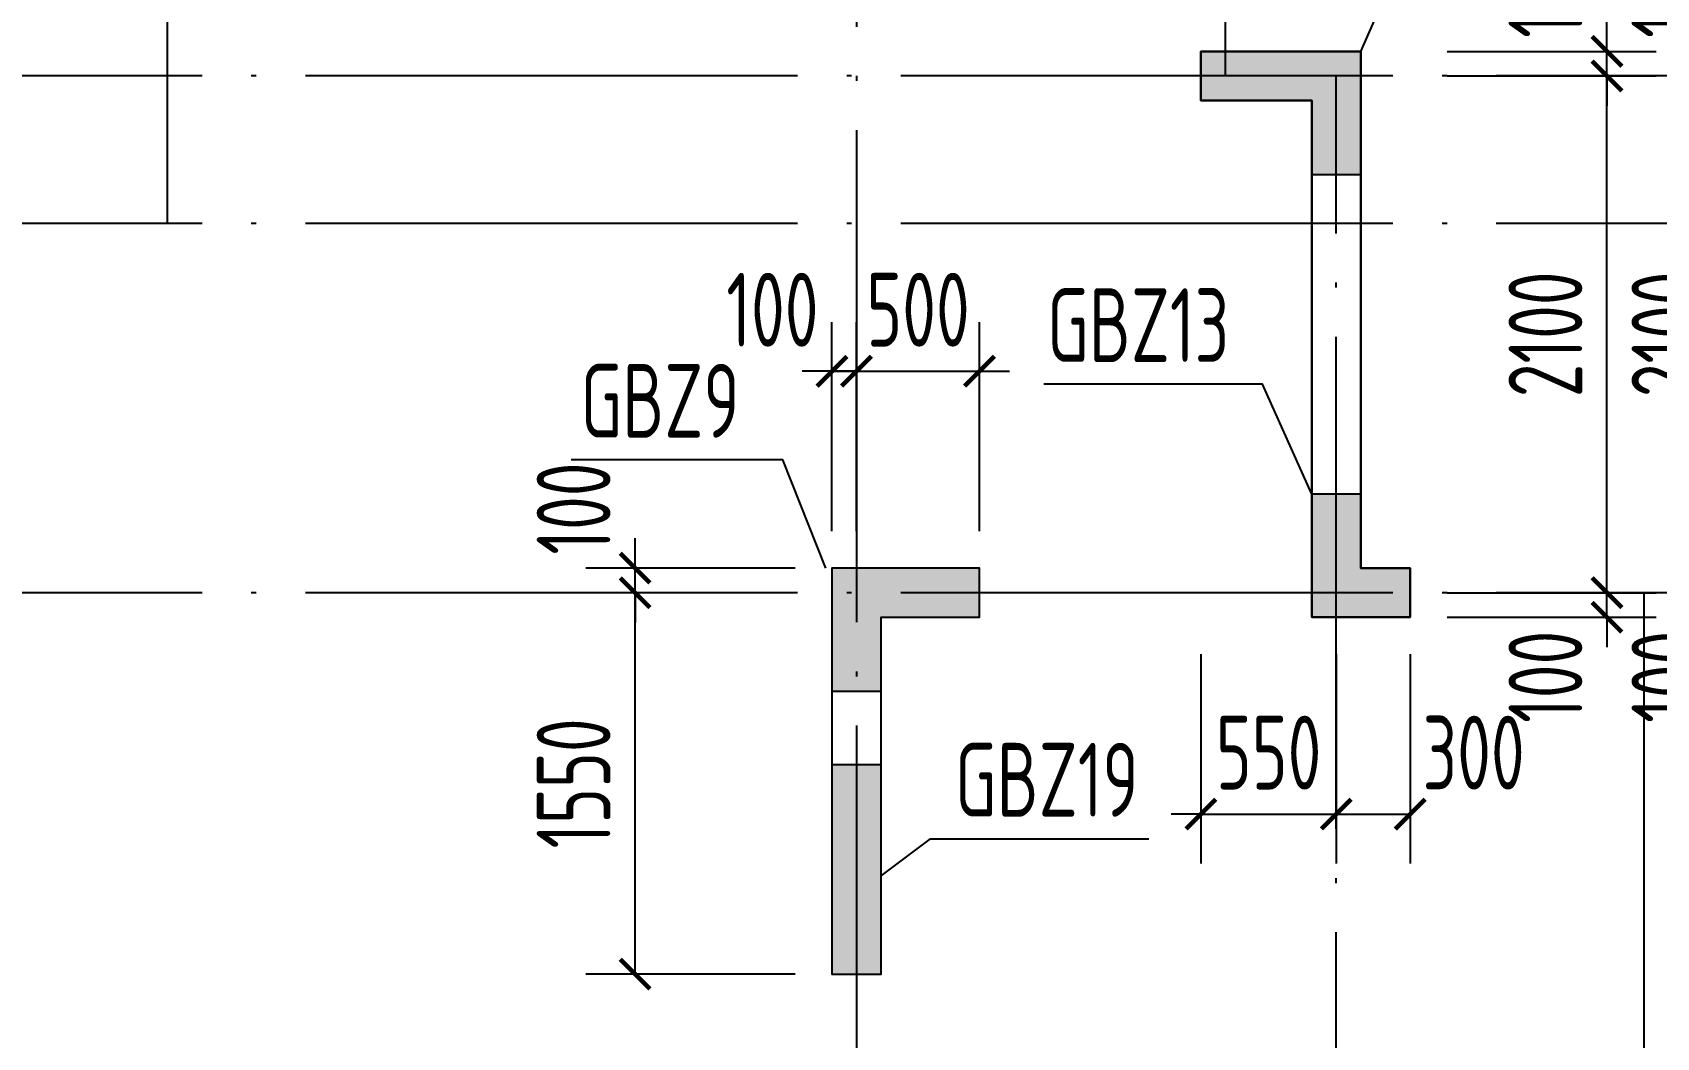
# Model space of a CAD drawing. Extents: x -461650 to 361314, y 245336 to 769729.
# Drawn here: x -94719 to -88118, y 714231 to 718316 of the extents above; entities that cross this region are included whole.
import ezdxf
from ezdxf.enums import TextEntityAlignment as Align

# ---------------------------------------------------------------- set-up
doc = ezdxf.new("R2010")
doc.units = 0
doc.header["$LTSCALE"] = 1000
doc.linetypes.add('DOTE', pattern=[2.42, 2, -0.2, 0.02, -0.2])
doc.layers.get('0').update_dxf_attribs({"linetype": 'CONTINUOUS'})
doc.layers.get('DEFPOINTS').update_dxf_attribs({"linetype": 'CONTINUOUS'})
for name, color, linetype in [('A-DOTE', 10, 'DOTE'), ('COLU_DE_TEXT', 7, 'CONTINUOUS'), ('LABEL', 1, 'CONTINUOUS'), ('S-Q墙实线', 6, 'CONTINUOUS'), ('S-Q墙标注', 3, 'CONTINUOUS'), ('S-X详图填充', 252, 'CONTINUOUS'), ('S-X详图实线', 4, 'CONTINUOUS')]:
    doc.layers.add(name, color=color, linetype=linetype)
doc.styles.add('TSSD_REIN', font='tssdeng.shx', dxfattribs={"width": 0.7, "height": 300, "bigfont": 'tssdchn.shx'})
doc.styles.add('结构文字', font='zstxt.shx', dxfattribs={"width": 0.7, "bigfont": 'zshz.shx'})
doc.dimstyles.new('STRUCK', dxfattribs={"dimtxt": 400, "dimasz": 121, "dimexe": 200, "dimexo": 150, "dimgap": 115, "dimtad": 1, "dimdec": 0, "dimdsep": 46, "dimtxsty": '结构文字', "dimblk": 'ARCHTICK', "dimcen": 400, "dimclrd": 3, "dimclre": 3, "dimclrt": 7, "dimadec": 0, "dimazin": 0, "dimtfac": 1, "dimtdec": 0, "dimtix": 1, "dimtmove": 2, "dimatfit": 3, "dimldrblk": '_DIMX', "dimfxl": 0, "dimtolj": 1, "dimtzin": 0, "dimarcsym": 0})

# ---------------------------------------------------------------- blocks, each defined once
blk = doc.blocks.new('20210726.16350016')
at = {"layer": 'A-DOTE'}
for p, q in [((36100, 10900), (36100, 21100)), ((38900.2, 13700), (38900, 3600)), ((40400, 11500), (40400, 13100)), ((55600, 11500), (3600, 11500)), ((40850, 3600), (40850, 11500)), ((55600, 10900), (3600, 10900)), ((55600, 9400), (3600, 9400)), ((42100, 9400), (42100, 3600))]:
    blk.add_line(p, q, dxfattribs=at)
blk = doc.blocks.new('_ArchTick')
at = {"color": 0, "linetype": 'ByBlock', "const_width": 0.15}
blk.add_lwpolyline([(-0.5, -0.5), (0.5, 0.5)], dxfattribs=at)
blk = doc.blocks.new('*D1889')
at = {"layer": 'DEFPOINTS', "color": 0}
for p in [(-89969.6, 715939.3), (-89419.5, 715939.3), (-89419.5, 715139.3)]:
    blk.add_point(p, dxfattribs=at)
at = {"layer": 'S-Q墙标注', "color": 3, "lineweight": -2}
for p, q in [((-89969.6, 715789.3), (-89969.6, 714939.3)), ((-89419.5, 715789.3), (-89419.5, 714939.3)), ((-89969.6, 715139.3), (-90090.6, 715139.3)), ((-89969.6, 715139.3), (-89419.5, 715139.3)), ((-89419.5, 715139.3), (-89298.5, 715139.3))]:
    blk.add_line(p, q, dxfattribs=at)
at = {"layer": 'S-Q墙标注', "color": 3, "lineweight": -2, "xscale": 121, "yscale": 121, "zscale": 121}
blk.add_blockref('_ArchTick', (-89969.6, 715139.3), dxfattribs=at)
at = {"layer": 'S-Q墙标注', "color": 3, "lineweight": -2, "xscale": 121, "yscale": 121, "zscale": 121, "rotation": 180}
blk.add_blockref('_ArchTick', (-89419.5, 715139.3), dxfattribs=at)
at = {"layer": 'S-Q墙标注', "color": 7, "insert": (-89694.5, 715389.3), "char_height": 300, "attachment_point": 5, "style": 'TSSD_REIN'}
blk.add_mtext('\\A1;550', dxfattribs=at)
blk = doc.blocks.new('_DIMX')
blk.add_line((-150, 0), (150, 0))
at = {"const_width": 50}
blk.add_lwpolyline([(-70, -70), (70, 70)], dxfattribs=at)
blk = doc.blocks.new('*D1890')
at = {"layer": 'DEFPOINTS', "color": 0}
for p in [(-89419.5, 715939.3), (-89119.5, 715939.3), (-89119.5, 715139.3)]:
    blk.add_point(p, dxfattribs=at)
at = {"layer": 'S-Q墙标注', "color": 3, "lineweight": -2}
for p, q in [((-89419.5, 715789.3), (-89419.5, 714939.3)), ((-89119.5, 715789.3), (-89119.5, 714939.3)), ((-89419.5, 715139.3), (-89119.5, 715139.3))]:
    blk.add_line(p, q, dxfattribs=at)
at = {"layer": 'S-Q墙标注', "color": 3, "lineweight": -2, "xscale": 121, "yscale": 121, "zscale": 121, "rotation": 180}
blk.add_blockref('_ArchTick', (-89419.5, 715139.3), dxfattribs=at)
at = {"layer": 'S-Q墙标注', "color": 3, "lineweight": -2, "xscale": 121, "yscale": 121, "zscale": 121}
blk.add_blockref('_ArchTick', (-89119.5, 715139.3), dxfattribs=at)
at = {"layer": 'S-Q墙标注', "color": 7, "insert": (-88861.4, 715389.3), "char_height": 300, "attachment_point": 5, "style": 'TSSD_REIN'}
blk.add_mtext('\\A1;300', dxfattribs=at)
blk = doc.blocks.new('*D1730')
at = {"layer": 'DEFPOINTS', "color": 0}
for p in [(-92269.5, 716039.3), (-91469.5, 716039.3), (-91469.4, 714489.1)]:
    blk.add_point(p, dxfattribs=at)
at = {"layer": 'S-Q墙标注', "color": 3, "lineweight": -2}
for p, q in [((-91619.5, 716039.3), (-92469.5, 716039.3)), ((-92269.5, 714489.1), (-92269.5, 716039.3)), ((-91619.4, 714489.1), (-92469.5, 714489.1))]:
    blk.add_line(p, q, dxfattribs=at)
at = {"layer": 'S-Q墙标注', "color": 3, "lineweight": -2, "xscale": 121, "yscale": 121, "zscale": 121}
for p, rotation in [((-92269.5, 716039.3), 90), ((-92269.5, 714489.1), 270)]:
    blk.add_blockref('_ArchTick', p, dxfattribs=dict(at, rotation=rotation))
at = {"layer": 'S-Q墙标注', "color": 7, "insert": (-92519.5, 715264.2), "char_height": 300, "attachment_point": 5, "rotation": 90, "style": 'TSSD_REIN'}
blk.add_mtext('\\A1;1550', dxfattribs=at)
blk = doc.blocks.new('*D1731')
at = {"layer": 'DEFPOINTS', "color": 0}
for p in [(-92269.5, 716139.3), (-91469.5, 716139.3), (-91469.5, 716039.3)]:
    blk.add_point(p, dxfattribs=at)
at = {"layer": 'S-Q墙标注', "color": 3, "lineweight": -2}
for p, q in [((-92269.5, 716139.3), (-92269.5, 716260.3)), ((-91619.5, 716139.3), (-92469.5, 716139.3)), ((-92269.5, 716039.3), (-92269.5, 716139.3)), ((-91619.5, 716039.3), (-92469.5, 716039.3)), ((-92269.5, 716039.3), (-92269.5, 715918.3))]:
    blk.add_line(p, q, dxfattribs=at)
at = {"layer": 'S-Q墙标注', "color": 3, "lineweight": -2, "xscale": 121, "yscale": 121, "zscale": 121}
for p, rotation in [((-92269.5, 716139.3), 270), ((-92269.5, 716039.3), 90)]:
    blk.add_blockref('_ArchTick', p, dxfattribs=dict(at, rotation=rotation))
at = {"layer": 'S-Q墙标注', "color": 7, "insert": (-92519.5, 716381.2), "char_height": 300, "attachment_point": 5, "rotation": 90, "style": 'TSSD_REIN'}
blk.add_mtext('\\A1;100', dxfattribs=at)
blk = doc.blocks.new('*D1732')
at = {"layer": 'DEFPOINTS', "color": 0}
for p in [(-91369.4, 716939.3), (-91469.4, 716139.3), (-91369.4, 716139.3)]:
    blk.add_point(p, dxfattribs=at)
at = {"layer": 'S-Q墙标注', "color": 3, "lineweight": -2}
for p, q in [((-91469.4, 716289.3), (-91469.4, 717139.3)), ((-91369.4, 716289.3), (-91369.4, 717139.3)), ((-91469.4, 716939.3), (-91590.4, 716939.3)), ((-91469.4, 716939.3), (-91369.4, 716939.3)), ((-91369.4, 716939.3), (-91248.4, 716939.3))]:
    blk.add_line(p, q, dxfattribs=at)
at = {"layer": 'S-Q墙标注', "color": 3, "lineweight": -2, "xscale": 121, "yscale": 121, "zscale": 121}
blk.add_blockref('_ArchTick', (-91469.4, 716939.3), dxfattribs=at)
at = {"layer": 'S-Q墙标注', "color": 3, "lineweight": -2, "xscale": 121, "yscale": 121, "zscale": 121, "rotation": 180}
blk.add_blockref('_ArchTick', (-91369.4, 716939.3), dxfattribs=at)
at = {"layer": 'S-Q墙标注', "color": 7, "insert": (-91711.3, 717189.3), "char_height": 300, "attachment_point": 5, "style": 'TSSD_REIN'}
blk.add_mtext('\\A1;100', dxfattribs=at)
blk = doc.blocks.new('*D1733')
at = {"layer": 'DEFPOINTS', "color": 0}
for p in [(-90869.4, 716939.3), (-91369.4, 716139.3), (-90869.4, 716139.3)]:
    blk.add_point(p, dxfattribs=at)
at = {"layer": 'S-Q墙标注', "color": 3, "lineweight": -2}
for p, q in [((-91369.4, 716289.3), (-91369.4, 717139.3)), ((-90869.4, 716289.3), (-90869.4, 717139.3)), ((-91369.4, 716939.3), (-91490.4, 716939.3)), ((-91369.4, 716939.3), (-90869.4, 716939.3)), ((-90869.4, 716939.3), (-90748.4, 716939.3))]:
    blk.add_line(p, q, dxfattribs=at)
at = {"layer": 'S-Q墙标注', "color": 3, "lineweight": -2, "xscale": 121, "yscale": 121, "zscale": 121}
blk.add_blockref('_ArchTick', (-91369.4, 716939.3), dxfattribs=at)
at = {"layer": 'S-Q墙标注', "color": 3, "lineweight": -2, "xscale": 121, "yscale": 121, "zscale": 121, "rotation": 180}
blk.add_blockref('_ArchTick', (-90869.4, 716939.3), dxfattribs=at)
at = {"layer": 'S-Q墙标注', "color": 7, "insert": (-91119.4, 717189.3), "char_height": 300, "attachment_point": 5, "style": 'TSSD_REIN'}
blk.add_mtext('\\A1;500', dxfattribs=at)
blk = doc.blocks.new('*D1744')
at = {"layer": 'DEFPOINTS', "color": 0}
for p in [(-89119.5, 716039.3), (-88319.5, 716039.3), (-89119.5, 715939.3)]:
    blk.add_point(p, dxfattribs=at)
at = {"layer": 'S-Q墙标注', "color": 3, "lineweight": -2}
for p, q in [((-88319.5, 716039.3), (-88319.5, 716160.3)), ((-88969.5, 716039.3), (-88119.5, 716039.3)), ((-88319.5, 715939.3), (-88319.5, 716039.3)), ((-88969.5, 715939.3), (-88119.5, 715939.3)), ((-88319.5, 715939.3), (-88319.5, 715818.3))]:
    blk.add_line(p, q, dxfattribs=at)
at = {"layer": 'S-Q墙标注', "color": 3, "lineweight": -2, "xscale": 121, "yscale": 121, "zscale": 121}
for p, rotation in [((-88319.5, 716039.3), 270), ((-88319.5, 715939.3), 90)]:
    blk.add_blockref('_ArchTick', p, dxfattribs=dict(at, rotation=rotation))
at = {"layer": 'S-Q墙标注', "color": 7, "insert": (-88569.5, 715697.4), "char_height": 300, "attachment_point": 5, "rotation": 90, "style": 'TSSD_REIN'}
blk.add_mtext('\\A1;100', dxfattribs=at)
blk = doc.blocks.new('*D1745')
at = {"layer": 'DEFPOINTS', "color": 0}
for p in [(-89119.5, 718139.3), (-88319.5, 718139.3), (-89119.5, 716039.3)]:
    blk.add_point(p, dxfattribs=at)
at = {"layer": 'S-Q墙标注', "color": 3, "lineweight": -2}
for p, q in [((-88969.5, 718139.3), (-88119.5, 718139.3)), ((-88319.5, 716039.3), (-88319.5, 718139.3)), ((-88969.5, 716039.3), (-88119.5, 716039.3))]:
    blk.add_line(p, q, dxfattribs=at)
at = {"layer": 'S-Q墙标注', "color": 3, "lineweight": -2, "xscale": 121, "yscale": 121, "zscale": 121}
for p, rotation in [((-88319.5, 718139.3), 90), ((-88319.5, 716039.3), 270)]:
    blk.add_blockref('_ArchTick', p, dxfattribs=dict(at, rotation=rotation))
at = {"layer": 'S-Q墙标注', "color": 7, "insert": (-88569.5, 717089.3), "char_height": 300, "attachment_point": 5, "rotation": 90, "style": 'TSSD_REIN'}
blk.add_mtext('\\A1;2100', dxfattribs=at)
blk = doc.blocks.new('*D1746')
at = {"layer": 'DEFPOINTS', "color": 0}
for p in [(-89119.5, 718239.3), (-88319.5, 718239.3), (-89119.5, 718139.3)]:
    blk.add_point(p, dxfattribs=at)
at = {"layer": 'S-Q墙标注', "color": 3, "lineweight": -2}
for p, q in [((-88319.5, 718239.3), (-88319.5, 718360.3)), ((-88969.5, 718239.3), (-88119.5, 718239.3)), ((-88319.5, 718139.3), (-88319.5, 718239.3)), ((-88969.5, 718139.3), (-88119.5, 718139.3)), ((-88319.5, 718139.3), (-88319.5, 718018.3))]:
    blk.add_line(p, q, dxfattribs=at)
at = {"layer": 'S-Q墙标注', "color": 3, "lineweight": -2, "xscale": 121, "yscale": 121, "zscale": 121}
for p, rotation in [((-88319.5, 718239.3), 270), ((-88319.5, 718139.3), 90)]:
    blk.add_blockref('_ArchTick', p, dxfattribs=dict(at, rotation=rotation))
at = {"layer": 'S-Q墙标注', "color": 7, "insert": (-88569.5, 718481.3), "char_height": 300, "attachment_point": 5, "rotation": 90, "style": 'TSSD_REIN'}
blk.add_mtext('\\A1;100', dxfattribs=at)
blk = doc.blocks.new('*D1747')
at = {"layer": 'DEFPOINTS', "color": 0}
for p in [(-87819.5, 716039.3), (-87019.5, 716039.3), (-87019.5, 715939.3)]:
    blk.add_point(p, dxfattribs=at)
at = {"layer": 'S-Q墙标注', "color": 3, "lineweight": -2}
for p, q in [((-87819.5, 716039.3), (-87819.5, 716160.3)), ((-87169.5, 716039.3), (-88019.5, 716039.3)), ((-87819.5, 715939.3), (-87819.5, 716039.3)), ((-87169.5, 715939.3), (-88019.5, 715939.3)), ((-87819.5, 715939.3), (-87819.5, 715818.3))]:
    blk.add_line(p, q, dxfattribs=at)
at = {"layer": 'S-Q墙标注', "color": 3, "lineweight": -2, "xscale": 121, "yscale": 121, "zscale": 121}
for p, rotation in [((-87819.5, 716039.3), 270), ((-87819.5, 715939.3), 90)]:
    blk.add_blockref('_ArchTick', p, dxfattribs=dict(at, rotation=rotation))
at = {"layer": 'S-Q墙标注', "color": 7, "insert": (-88069.5, 715697.4), "char_height": 300, "attachment_point": 5, "rotation": 90, "style": 'TSSD_REIN'}
blk.add_mtext('\\A1;100', dxfattribs=at)
blk = doc.blocks.new('*D1748')
at = {"layer": 'DEFPOINTS', "color": 0}
for p in [(-87819.5, 718139.3), (-87019.5, 718139.3), (-87019.5, 716039.3)]:
    blk.add_point(p, dxfattribs=at)
at = {"layer": 'S-Q墙标注', "color": 3, "lineweight": -2}
for p, q in [((-87169.5, 718139.3), (-88019.5, 718139.3)), ((-87819.5, 716039.3), (-87819.5, 718139.3)), ((-87169.5, 716039.3), (-88019.5, 716039.3))]:
    blk.add_line(p, q, dxfattribs=at)
at = {"layer": 'S-Q墙标注', "color": 3, "lineweight": -2, "xscale": 121, "yscale": 121, "zscale": 121}
for p, rotation in [((-87819.5, 718139.3), 90), ((-87819.5, 716039.3), 270)]:
    blk.add_blockref('_ArchTick', p, dxfattribs=dict(at, rotation=rotation))
at = {"layer": 'S-Q墙标注', "color": 7, "insert": (-88069.5, 717089.3), "char_height": 300, "attachment_point": 5, "rotation": 90, "style": 'TSSD_REIN'}
blk.add_mtext('\\A1;2100', dxfattribs=at)
blk = doc.blocks.new('*D1749')
at = {"layer": 'DEFPOINTS', "color": 0}
for p in [(-87819.5, 718239.3), (-87019.5, 718239.3), (-87019.5, 718139.3)]:
    blk.add_point(p, dxfattribs=at)
at = {"layer": 'S-Q墙标注', "color": 3, "lineweight": -2}
for p, q in [((-87819.5, 718239.3), (-87819.5, 718360.3)), ((-87169.5, 718239.3), (-88019.5, 718239.3)), ((-87819.5, 718139.3), (-87819.5, 718239.3)), ((-87169.5, 718139.3), (-88019.5, 718139.3)), ((-87819.5, 718139.3), (-87819.5, 718018.3))]:
    blk.add_line(p, q, dxfattribs=at)
at = {"layer": 'S-Q墙标注', "color": 3, "lineweight": -2, "xscale": 121, "yscale": 121, "zscale": 121}
for p, rotation in [((-87819.5, 718239.3), 270), ((-87819.5, 718139.3), 90)]:
    blk.add_blockref('_ArchTick', p, dxfattribs=dict(at, rotation=rotation))
at = {"layer": 'S-Q墙标注', "color": 7, "insert": (-88069.5, 718481.3), "char_height": 300, "attachment_point": 5, "rotation": 90, "style": 'TSSD_REIN'}
blk.add_mtext('\\A1;100', dxfattribs=at)

msp = doc.modelspace()

# ---------------------------------------------------------------- hatches: boundary and pattern name
at = {"layer": 'S-X详图填充'}
h = msp.add_hatch(color=256, dxfattribs=at)
h.dxf.hatch_style = 1
h.paths.add_polyline_path([(-89519.51, 717739.36), (-89319.51, 717739.36), (-89319.51, 718239.36), (-89969.51, 718239.36), (-89969.51, 718039.36), (-89519.51, 718039.36)])
h = msp.add_hatch(color=256, dxfattribs=at)
h.dxf.hatch_style = 1
h.paths.add_polyline_path([(-89319.51, 716439.36), (-89519.51, 716439.36), (-89519.51, 715939.36), (-89119.51, 715939.36), (-89119.51, 716139.36), (-89319.51, 716139.36)])
h = msp.add_hatch(color=256, dxfattribs=at)
h.dxf.hatch_style = 1
h.paths.add_polyline_path([(-91469.36, 715639.31), (-91269.36, 715639.31), (-91269.36, 715939.31), (-90869.36, 715939.31), (-90869.36, 716139.31), (-91469.36, 716139.31)])
h = msp.add_hatch(color=256, dxfattribs=at)
h.dxf.hatch_style = 1
h.paths.add_polyline_path([(-91269.36, 715339.32), (-91469.36, 715339.32), (-91469.36, 714489.05), (-91269.36, 714489.05)])

# ---------------------------------------------------------------- linework, layer by layer
at = {"layer": 'LABEL'}
for points in [[(-89319.55, 718239.36), (-89119.55, 718695.35), (-88263.52, 718695.35)], [(-89519.5, 716439.36), (-89719.5, 716886.71), (-90608.53, 716886.71)], [(-91494.26, 716139.34), (-91669.26, 716579.34), (-92528.69, 716579.34)], [(-91269.38, 714889.02), (-91069.38, 715039.06), (-90182.04, 715039.06)]]:
    msp.add_lwpolyline(points, dxfattribs=at)
at = {"layer": 'S-Q墙实线'}
for points in [[(-89319.5, 718239.34), (-89969.56, 718239.34), (-89969.56, 718039.34), (-89519.5, 718039.34), (-89519.5, 715939.34), (-89119.5, 715939.34), (-89119.5, 716139.34), (-89319.5, 716139.34)], [(-91269.36, 714489.05), (-91269.36, 715939.31), (-90869.36, 715939.31), (-90869.36, 716139.31), (-91469.36, 716139.31), (-91469.36, 714489.05)]]:
    msp.add_lwpolyline(points, close=True, dxfattribs=at)
at = {"layer": 'S-Q墙实线', "ltscale": 0.5}
msp.add_lwpolyline([(-89969.5, 718239.34), (-89319.5, 718239.34), (-89319.5, 716139.34), (-89119.5, 716139.34), (-89119.5, 715939.34), (-89519.5, 715939.34), (-89519.5, 718039.34), (-89969.5, 718039.34), (-89969.5, 718239.34)], dxfattribs=at)
at = {"layer": 'S-X详图实线'}
for points in [[(-89519.51, 717739.36), (-89319.51, 717739.36), (-89319.51, 718239.36), (-89969.51, 718239.36), (-89969.51, 718039.36), (-89519.51, 718039.36), (-89519.51, 717739.36)], [(-89319.51, 716439.36), (-89519.51, 716439.36), (-89519.51, 715939.36), (-89119.51, 715939.36), (-89119.51, 716139.36), (-89319.51, 716139.36), (-89319.51, 716439.36)], [(-91469.36, 715639.31), (-91269.36, 715639.31), (-91269.36, 715939.31), (-90869.36, 715939.31), (-90869.36, 716139.31), (-91469.36, 716139.31), (-91469.36, 715639.31)], [(-91269.36, 715339.32), (-91469.36, 715339.32), (-91469.36, 714489.05), (-91269.36, 714489.05), (-91269.36, 714889.01)]]:
    msp.add_lwpolyline(points, close=True, dxfattribs=at)

# ---------------------------------------------------------------- block references
at = {"layer": 'A-DOTE'}
msp.add_blockref('20210726.16350016', (-130269.5, 706639.29), dxfattribs=at)

# ---------------------------------------------------------------- texts
at = {"layer": 'COLU_DE_TEXT', "style": 'TSSD_REIN', "width": 0.7}
for s, p in [('GBZ13', (-90594.89, 716886.71)), ('GBZ9', (-92491.07, 716579.34)), ('GBZ19', (-90969.38, 715039.06))]:
    msp.add_text(s, height=300, dxfattribs=at).set_placement(p, align=Align.BOTTOM_LEFT)

# ---------------------------------------------------------------- dimensions: what is measured, and where the dimension line sits
at = {"layer": 'S-Q墙标注'}
for base, p1, p2, picture, middle in [((-88319.5, 718239.34), (-89119.5, 718139.34), (-89119.5, 718239.34), '*D1746', (-88569.5, 718481.26)), ((-87819.5, 718239.34), (-87019.5, 718139.34), (-87019.5, 718239.34), '*D1749', (-88069.5, 718481.26)), ((-92269.48, 716139.31), (-91469.48, 716039.31), (-91469.48, 716139.31), '*D1731', (-92519.48, 716381.24)), ((-88319.5, 716039.34), (-89119.5, 715939.34), (-89119.5, 716039.34), '*D1744', (-88569.5, 715697.42)), ((-87819.5, 716039.34), (-87019.5, 715939.34), (-87019.5, 716039.34), '*D1747', (-88069.5, 715697.42))]:
    dim = msp.add_linear_dim(base=base, p1=p1, p2=p2, angle=90, dimstyle='STRUCK', override={"dimtxt": 300, "dimgap": 100, "dimtxsty": 'TSSD_REIN'}, dxfattribs=at)
    dim.commit()
    dim.dimension.update_dxf_attribs({"geometry": picture, "text_midpoint": middle, "dimtype": 160})
for base, p1, p2, picture, middle in [((-88319.5, 718139.34), (-89119.5, 716039.34), (-89119.5, 718139.34), '*D1745', (-88569.5, 717089.34)), ((-87819.5, 718139.34), (-87019.5, 716039.34), (-87019.5, 718139.34), '*D1748', (-88069.5, 717089.34)), ((-92269.48, 716039.31), (-91469.36, 714489.05), (-91469.48, 716039.31), '*D1730', (-92519.48, 715264.18))]:
    dim = msp.add_linear_dim(base=base, p1=p1, p2=p2, angle=90, dimstyle='STRUCK', override={"dimtxt": 300, "dimgap": 100, "dimtxsty": 'TSSD_REIN'}, dxfattribs=at)
    dim.commit()
    dim.dimension.update_dxf_attribs({"geometry": picture, "text_midpoint": middle})
for base, p1, p2, picture, middle in [((-91369.36, 716939.31), (-91469.36, 716139.31), (-91369.36, 716139.31), '*D1732', (-91711.29, 717189.31)), ((-89119.5, 715139.34), (-89419.5, 715939.34), (-89119.5, 715939.34), '*D1890', (-88861.42, 715389.34))]:
    dim = msp.add_linear_dim(base=base, p1=p1, p2=p2, dimstyle='STRUCK', override={"dimtxt": 300, "dimgap": 100, "dimtxsty": 'TSSD_REIN'}, dxfattribs=at)
    dim.commit()
    dim.dimension.update_dxf_attribs({"geometry": picture, "text_midpoint": middle, "dimtype": 160})
for base, p1, p2, picture, middle in [((-90869.45, 716939.31), (-91369.36, 716139.31), (-90869.45, 716139.31), '*D1733', (-91119.4, 717189.31)), ((-89419.5, 715139.34), (-89969.56, 715939.34), (-89419.5, 715939.34), '*D1889', (-89694.53, 715389.34))]:
    dim = msp.add_linear_dim(base=base, p1=p1, p2=p2, dimstyle='STRUCK', override={"dimtxt": 300, "dimgap": 100, "dimtxsty": 'TSSD_REIN'}, dxfattribs=at)
    dim.commit()
    dim.dimension.update_dxf_attribs({"geometry": picture, "text_midpoint": middle})

doc.saveas('drawing.dxf')
